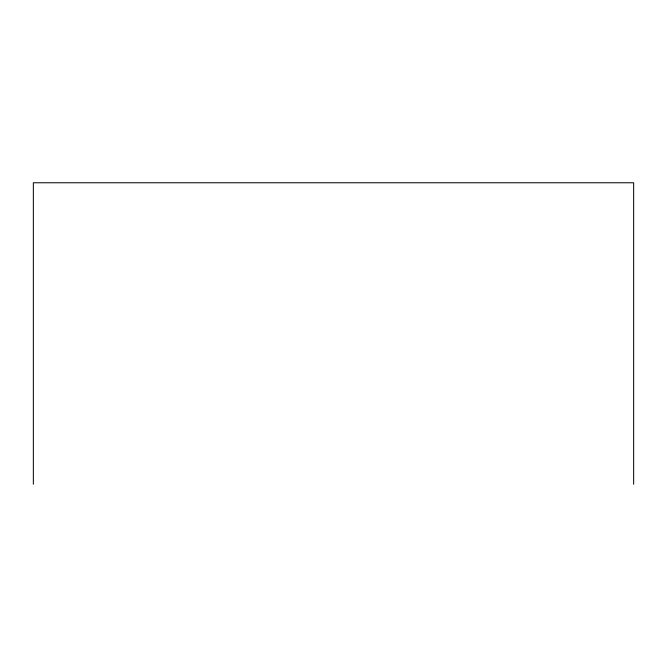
<?xml version="1.0" encoding="UTF-8"?>
<svg xmlns="http://www.w3.org/2000/svg" width="667" height="667" viewBox="0 0 667 667"><rect width="100%" height="100%" fill="white"/><g stroke="black" fill="none" stroke-linecap="round" stroke-linejoin="round"><path stroke-width="1" d="M633.65 484.234L633.65 182.766L33.35 182.766L33.35 484.234"/></g></svg>
